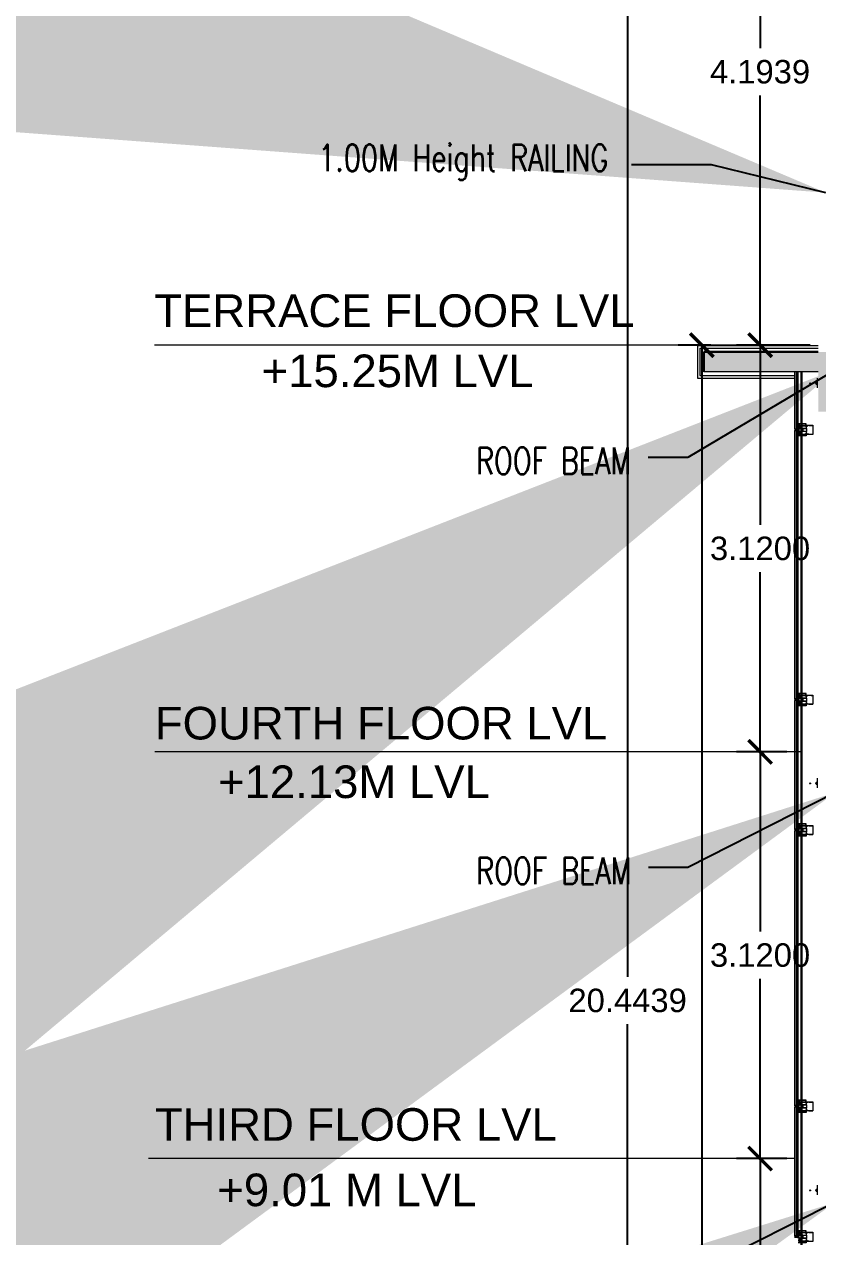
# Model space of a CAD drawing. Header units: metres. Extents: x -1560916 to -1560612, y 43591 to 43809.
# Drawn here: x -1560788.13 to -1560782.04, y 43661.88 to 43671.18 of the extents above; entities that cross this region are included whole.
import ezdxf

# ---------------------------------------------------------------- set-up
doc = ezdxf.new("R2010")
doc.units = ezdxf.units.M
doc.header["$LTSCALE"] = 750
doc.header["$MEASUREMENT"] = 0
doc.header["$PDMODE"] = 35
doc.header["$PDSIZE"] = 50
doc.linetypes.add('HIDDEN', pattern=[0.375, 0.25, -0.125])
doc.linetypes.add('HIDDEN2', pattern=[0.1875, 0.125, -0.0625])
doc.layers.get('0').update_dxf_attribs({"lineweight": 5})
doc.layers.get('Defpoints').update_dxf_attribs({"lineweight": 0})
doc.layers.add('2P', color=1, linetype='Continuous')
for name, color, linetype, lineweight in [('AR_DIM WRK', 3, 'Continuous', 13), ('AR_ELEV 6', 1, 'Continuous', 9), ('AR_HATCHING', 251, 'Continuous', 5), ('AR_WIN', 12, 'Continuous', 13), ('Dim Wall', 253, 'Continuous', 15), ('ED', 30, 'Continuous', 0), ('HATCH2', 8, 'Continuous', 5), ('LVL', 3, 'Continuous', 9), ('TEXT', 2, 'Continuous', 20), ('wall', 7, 'Continuous', 30)]:
    doc.layers.add(name, color=color, linetype=linetype, lineweight=lineweight)
doc.styles.add('RS1', font='romans.shx', dxfattribs={"width": 0.75})
doc.styles.get("Standard").update_dxf_attribs({"font": 'arial.ttf'})
doc.styles.add('style4', font='BOOKOS.TTF', dxfattribs={"height": 300})
doc.dimstyles.new('DIM-100', dxfattribs={"dimtxt": 200, "dimasz": 100, "dimexe": 25, "dimexo": 25, "dimgap": 35, "dimtad": 1, "dimdec": 0, "dimrnd": 5, "dimzin": 0, "dimdsep": 46, "dimtxsty": 'RS1', "dimblk": 'ARCHTICK', "dimcen": 100, "dimdle": 25, "dimclrd": 8, "dimclre": 8, "dimclrt": 4, "dimadec": 0, "dimazin": 0, "dimtfac": 0.5, "dimtdec": 0, "dimtmove": 1, "dimatfit": 0, "dimfxl": 75, "dimfrac": 1, "dimtolj": 1, "dimtzin": 0, "dimarcsym": 2})
doc.dimstyles.get("Standard").update_dxf_attribs({"dimtxt": 0.18, "dimasz": 0.18, "dimexe": 0.18, "dimexo": 0.0625, "dimgap": 0.09, "dimtad": 1, "dimtih": 1, "dimtoh": 1, "dimdec": 4, "dimzin": 0, "dimdsep": 46, "dimtxsty": 'Standard', "dimblk": 'ARCHTICK', "dimcen": 0.09, "dimadec": 0, "dimazin": 0, "dimtfac": 1, "dimtdec": 4, "dimtofl": 0, "dimtmove": 0, "dimatfit": 3, "dimldrblk": 'ARCHTICK', "dimfxl": 1, "dimtolj": 1, "dimtzin": 0, "dimarcsym": 0})
pattern_1 = [(127.5, (1486092.753, -64225.2748), (-1.926823769, -0.0629933581), [0, -1.52, 0, -1.7, 0, -1.625]), (97.5, (1486092.753, -64225.2748), (-2.8221460652, 1.7697767053), [0, -0.82, 0, -1.37, 0, -0.525]), (57.5, (1486092.753, -64226.5048), (-0.0056590535, 3.1141418618), [0, -0.5, 0, -1.8, 0, -2.35]), (47.5, (1486092.753, -64226.5048), (-0.877675565, 3.0061266046), [0, -0.25, 0, -1.18, 0, -1.35])]

# ---------------------------------------------------------------- blocks, each defined once
blk = doc.blocks.new('_ArchTick')
at = {"color": 0, "linetype": 'ByBlock', "const_width": 0.15}
blk.add_lwpolyline([(-0.5, -0.5), (0.5, 0.5)], dxfattribs=at)
blk = doc.blocks.new('*D195')
at = {"layer": 'Defpoints', "color": 0, "transparency": 16777216}
for p in [(-1560782.4851, 43668.7179), (-1560782.0387, 43668.7179), (-1560782.2176, 43665.5979)]:
    blk.add_point(p, dxfattribs=at)
at = {"layer": 'ED', "color": 0, "lineweight": -2, "transparency": 16777216}
for p, q in [((-1560782.1012, 43668.7179), (-1560782.6651, 43668.7179)), ((-1560782.4851, 43668.7179), (-1560782.4851, 43667.3398)), ((-1560782.4851, 43665.5979), (-1560782.4851, 43666.9759)), ((-1560782.2801, 43665.5979), (-1560782.6651, 43665.5979))]:
    blk.add_line(p, q, dxfattribs=at)
at = {"layer": 'ED', "color": 0, "lineweight": -2, "transparency": 16777216, "xscale": 0.18, "yscale": 0.18, "zscale": 0.18}
for p, rotation in [((-1560782.4851, 43668.7179), 90), ((-1560782.4851, 43665.5979), 270)]:
    blk.add_blockref('_ArchTick', p, dxfattribs=dict(at, rotation=rotation))
at = {"layer": 'ED', "color": 0, "transparency": 16777216, "insert": (-1560782.4851, 43667.1579), "char_height": 0.18, "attachment_point": 5}
blk.add_mtext('\\A1;3.1200', dxfattribs=at)
blk = doc.blocks.new('*D197')
at = {"layer": 'Defpoints', "color": 0, "transparency": 16777216}
for p in [(-1560782.4851, 43665.5979), (-1560782.2176, 43665.5979), (-1560782.2176, 43662.4779)]:
    blk.add_point(p, dxfattribs=at)
at = {"layer": 'ED', "color": 0, "lineweight": -2, "transparency": 16777216}
for p, q in [((-1560782.2801, 43665.5979), (-1560782.6651, 43665.5979)), ((-1560782.4851, 43665.5979), (-1560782.4851, 43664.2198)), ((-1560782.4851, 43662.4779), (-1560782.4851, 43663.8559)), ((-1560782.2801, 43662.4779), (-1560782.6651, 43662.4779))]:
    blk.add_line(p, q, dxfattribs=at)
at = {"layer": 'ED', "color": 0, "lineweight": -2, "transparency": 16777216, "xscale": 0.18, "yscale": 0.18, "zscale": 0.18}
for p, rotation in [((-1560782.4851, 43665.5979), 90), ((-1560782.4851, 43662.4779), 270)]:
    blk.add_blockref('_ArchTick', p, dxfattribs=dict(at, rotation=rotation))
at = {"layer": 'ED', "color": 0, "transparency": 16777216, "insert": (-1560782.4851, 43664.0379), "char_height": 0.18, "attachment_point": 5}
blk.add_mtext('\\A1;3.1200', dxfattribs=at)
blk = doc.blocks.new('*D198')
at = {"layer": 'Defpoints', "color": 0, "transparency": 16777216}
for p in [(-1560782.2176, 43662.4779), (-1560782.4851, 43659.3579), (-1560782.2176, 43659.3579)]:
    blk.add_point(p, dxfattribs=at)
at = {"layer": 'ED', "color": 0, "lineweight": -2, "transparency": 16777216}
for p, q in [((-1560782.2801, 43662.4779), (-1560782.6651, 43662.4779)), ((-1560782.4851, 43662.4779), (-1560782.4851, 43661.0998)), ((-1560782.4851, 43659.3579), (-1560782.4851, 43660.7359)), ((-1560782.2801, 43659.3579), (-1560782.6651, 43659.3579))]:
    blk.add_line(p, q, dxfattribs=at)
at = {"layer": 'ED', "color": 0, "lineweight": -2, "transparency": 16777216, "xscale": 0.18, "yscale": 0.18, "zscale": 0.18}
for p, rotation in [((-1560782.4851, 43662.4779), 90), ((-1560782.4851, 43659.3579), 270)]:
    blk.add_blockref('_ArchTick', p, dxfattribs=dict(at, rotation=rotation))
at = {"layer": 'ED', "color": 0, "transparency": 16777216, "insert": (-1560782.4851, 43660.9179), "char_height": 0.18, "attachment_point": 5}
blk.add_mtext('\\A1;3.1200', dxfattribs=at)
blk = doc.blocks.new('*D199')
at = {"layer": 'Defpoints', "color": 0, "transparency": 16777216}
for p in [(-1560782.9329, 43668.7179), (-1560782.7993, 43668.7179), (-1560782.9288, 43653.4679)]:
    blk.add_point(p, dxfattribs=at)
at = {"layer": 'ED', "color": 0, "lineweight": -2, "transparency": 16777216}
for p, q in [((-1560782.8618, 43668.7179), (-1560783.1129, 43668.7179)), ((-1560782.9329, 43668.7179), (-1560782.9329, 43661.2748)), ((-1560782.9329, 43653.4679), (-1560782.9329, 43660.911)), ((-1560782.9913, 43653.4679), (-1560783.1129, 43653.4679))]:
    blk.add_line(p, q, dxfattribs=at)
at = {"layer": 'ED', "color": 0, "lineweight": -2, "transparency": 16777216, "xscale": 0.18, "yscale": 0.18, "zscale": 0.18}
for p, rotation in [((-1560782.9329, 43668.7179), 90), ((-1560782.9329, 43653.4679), 270)]:
    blk.add_blockref('_ArchTick', p, dxfattribs=dict(at, rotation=rotation))
at = {"layer": 'ED', "color": 0, "transparency": 16777216, "insert": (-1560782.9329, 43661.0929), "char_height": 0.18, "attachment_point": 5}
blk.add_mtext('\\A1;15.2500', dxfattribs=at)
blk = doc.blocks.new('*D200')
at = {"layer": 'Defpoints', "color": 0, "transparency": 16777216}
for p in [(-1560783.5015, 43673.9118), (-1560782.4851, 43673.9118), (-1560782.9539, 43653.4679)]:
    blk.add_point(p, dxfattribs=at)
at = {"layer": 'ED', "color": 0, "lineweight": -2, "transparency": 16777216}
for p, q in [((-1560782.5476, 43673.9118), (-1560783.6815, 43673.9118)), ((-1560783.5015, 43673.9118), (-1560783.5015, 43663.8718)), ((-1560783.5015, 43653.4679), (-1560783.5015, 43663.5079)), ((-1560783.0164, 43653.4679), (-1560783.6815, 43653.4679))]:
    blk.add_line(p, q, dxfattribs=at)
at = {"layer": 'ED', "color": 0, "lineweight": -2, "transparency": 16777216, "xscale": 0.18, "yscale": 0.18, "zscale": 0.18}
for p, rotation in [((-1560783.5015, 43673.9118), 90), ((-1560783.5015, 43653.4679), 270)]:
    blk.add_blockref('_ArchTick', p, dxfattribs=dict(at, rotation=rotation))
at = {"layer": 'ED', "color": 0, "transparency": 16777216, "insert": (-1560783.5015, 43663.6898), "char_height": 0.18, "attachment_point": 5}
blk.add_mtext('\\A1;20.4439', dxfattribs=at)
blk = doc.blocks.new('*D201')
at = {"layer": 'Defpoints', "color": 0, "transparency": 16777216}
for p in [(-1560782.4851, 43672.9118), (-1560777.435, 43672.9118), (-1560782.4851, 43668.7179)]:
    blk.add_point(p, dxfattribs=at)
at = {"layer": 'ED', "color": 0, "lineweight": -2, "transparency": 16777216}
for p, q in [((-1560777.4975, 43672.9118), (-1560782.6651, 43672.9118)), ((-1560782.4851, 43672.9118), (-1560782.4851, 43670.9968)), ((-1560782.4851, 43668.7179), (-1560782.4851, 43670.6329)), ((-1560782.5476, 43668.7179), (-1560782.6651, 43668.7179))]:
    blk.add_line(p, q, dxfattribs=at)
at = {"layer": 'ED', "color": 0, "lineweight": -2, "transparency": 16777216, "xscale": 0.18, "yscale": 0.18, "zscale": 0.18}
for p, rotation in [((-1560782.4851, 43672.9118), 90), ((-1560782.4851, 43668.7179), 270)]:
    blk.add_blockref('_ArchTick', p, dxfattribs=dict(at, rotation=rotation))
at = {"layer": 'ED', "color": 0, "transparency": 16777216, "insert": (-1560782.4851, 43670.8148), "char_height": 0.18, "attachment_point": 5}
blk.add_mtext('\\A1;4.1939', dxfattribs=at)
blk = doc.blocks.new('A$C7D5B7625')
at = {"layer": 'AR_HATCHING'}
h = blk.add_hatch(dxfattribs=at)
h.set_pattern_fill('AR-SAND', color=256, angle=90, style=0)
h.set_pattern_definition(pattern_1)
edge = h.paths.add_edge_path()
edge.add_line((-19.2, 13.2), (-13.2, 13.2))
edge.add_ellipse((-13.2, 6.6), major_axis=(0, 6.58), ratio=0.752913, start_angle=0, end_angle=180)
edge.add_line((-13.2, 0), (-19.2, 0))
edge.add_line((-19.2, 0), (-25.3, 0))
edge.add_arc((-38.9, 6.6), 15.2, 334.33534, 385.66466)
edge.add_line((-25.3, 13.2), (-19.2, 13.2))
h = blk.add_hatch(dxfattribs=at)
h.set_pattern_fill('AR-SAND', color=256, angle=90, style=0)
h.set_pattern_definition(pattern_1)
edge = h.paths.add_edge_path()
edge.add_line((-14.2, 13.2), (-8.1, 13.2))
edge.add_ellipse((-8.1, 6.6), major_axis=(0, 6.58), ratio=0.752913, start_angle=0, end_angle=180)
edge.add_line((-8.1, 0), (-14.2, 0))
edge.add_line((-14.2, 0), (-20.2, 0))
edge.add_arc((-33.9, 6.6), 15.2, 334.33534, 385.66466)
edge.add_line((-20.2, 13.2), (-14.2, 13.2))
h = blk.add_hatch(dxfattribs=at)
h.set_pattern_fill('AR-SAND', color=256, angle=90, style=0)
h.set_pattern_definition(pattern_1)
edge = h.paths.add_edge_path()
edge.add_line((-7.8, 13.2), (-1.8, 13.2))
edge.add_ellipse((-1.8, 6.6), major_axis=(0, 6.58), ratio=0.752913, start_angle=0, end_angle=180)
edge.add_line((-1.8, 0), (-7.8, 0))
edge.add_line((-7.8, 0), (-13.9, 0))
edge.add_arc((-27.5, 6.6), 15.2, 334.33534, 385.66466)
edge.add_line((-13.9, 13.2), (-7.8, 13.2))
h = blk.add_hatch(dxfattribs=at)
h.set_pattern_fill('ANSI37', color=256, scale=10, angle=90, style=0)
h.set_pattern_definition([(135, (1486092.7529, -64225.2748), (-0.8838834765, -0.8838834765), []), (225, (1486092.7529, -64225.2748), (0.8838834765, -0.8838834765), [])])
edge = h.paths.add_edge_path()
edge.add_ellipse((-1.8, 6.6), major_axis=(0, 6.58), ratio=0.752913, start_angle=180, end_angle=360, ccw=False)
edge.add_ellipse((-1.8, 6.6), major_axis=(0, 6.58), ratio=0.752913, start_angle=0, end_angle=180, ccw=False)
at = {"color": 0}
for p, q in [((6, 13.2), (6, 53.2)), ((6, 0), (6, -40))]:
    blk.add_line(p, q, dxfattribs=at)
at = {"color": 1}
for p, q in [((22.5, 12.6), (26.6, 12.6)), ((22.5, 10.2), (22.5, 12.6)), ((24, 8.7), (22.5, 10.2)), ((22.5, 3), (24, 4.5)), ((22.5, 0.5), (22.5, 3)), ((26.6, 0.5), (22.5, 0.5)), ((25.6, 10.2), (24, 8.7)), ((24, 4.5), (25.6, 3)), ((27.1, 8.7), (25.6, 10.2)), ((25.6, 3), (27.1, 4.5)), ((26.6, 25.2), (28.1, 25.2)), ((26.6, 12.6), (26.6, 25.2)), ((26.6, -12), (26.6, 0.5)), ((28.6, 10.2), (27.1, 8.7)), ((27.1, 4.5), (28.6, 3)), ((28.1, 25.2), (28.1, 20)), ((28.1, 20), (62.8, 20)), ((28.1, 18.4), (62.8, 18.4)), ((28.1, 12.6), (28.1, 18.4)), ((38.6, 12.6), (28.1, 12.6)), ((28.1, 0.5), (38.6, 0.5)), ((28.1, -5.3), (28.1, 0.5)), ((30.1, 8.7), (28.6, 10.2)), ((28.6, 3), (30.1, 4.5)), ((31.6, 10.2), (30.1, 8.7)), ((30.1, 4.5), (31.6, 3)), ((33.1, 8.7), (31.6, 10.2)), ((31.6, 3), (33.1, 4.5)), ((34.6, 10.2), (33.1, 8.7)), ((33.1, 4.5), (34.6, 3)), ((35.1, 9.7), (34.6, 10.2)), ((34.6, 3), (35.1, 3.5)), ((35.6, 6.6), (35.1, 9.7)), ((35.1, 3.5), (35.6, 6.6)), ((38.6, 0.5), (38.6, 12.6)), ((62.8, 41.8), (113.1, 41.8)), ((62.8, 41.8), (62.8, 39.7)), ((62.8, 41.8), (62.8, 39.7)), ((62.8, 41.8), (62.8, 39.7)), ((62.8, 36.1), (62.8, 34)), ((62.8, 20), (62.8, 35.4)), ((62.8, 18.4), (62.8, -5.3)), ((63.8, 39.7), (63.8, 40.3)), ((63.8, 40.3), (66.3, 40.3)), ((63.8, 39.7), (63.8, 40.3)), ((63.8, 39.7), (63.8, 40.3)), ((63.8, 35.2), (63.8, 36.1)), ((63.8, 35.2), (63.8, 36.1)), ((63.8, 35.2), (63.8, 36.1)), ((66.3, 35.2), (63.8, 35.2)), ((64.3, 18.1), (64.3, 33.9)), ((67.8, 33.9), (64.3, 33.9)), ((64.3, 18.1), (64.3, -6.8)), ((66.3, 40.3), (66.3, 35.2)), ((80.6, 40), (67.8, 40)), ((67.8, 40), (67.8, 33.9)), ((80.6, 40), (80.9, 40.3)), ((80.9, 40.3), (98.4, 40.3)), ((98.7, 40), (98.4, 40.3)), ((98.7, 40), (111.5, 40)), ((111.5, 40), (111.5, -26.8)), ((113.1, 41.8), (113.1, -28.6)), ((28.1, -12), (26.6, -12)), ((62.8, -5.3), (28.1, -5.3)), ((28.1, -6.8), (28.1, -12)), ((62.8, -6.8), (28.1, -6.8)), ((62.8, -22.2), (62.8, -6.8)), ((62.8, -23), (62.8, -20.9)), ((62.8, -28.6), (62.8, -26.5)), ((62.8, -28.6), (62.8, -26.5)), ((62.8, -28.6), (62.8, -26.5)), ((113.1, -28.6), (62.8, -28.6)), ((66.3, -22.1), (63.8, -22.1)), ((63.8, -22.1), (63.8, -23)), ((63.8, -22.1), (63.8, -23)), ((63.8, -22.1), (63.8, -23)), ((63.8, -26.5), (63.8, -27.1)), ((63.8, -26.5), (63.8, -27.1)), ((63.8, -26.5), (63.8, -27.1)), ((63.8, -27.1), (66.3, -27.1)), ((64.3, -20.8), (64.3, -6.8)), ((67.8, -20.8), (64.3, -20.8)), ((66.3, -27.1), (66.3, -22.1)), ((67.8, -26.8), (67.8, -20.8)), ((80.6, -26.8), (67.8, -26.8)), ((80.6, -26.8), (80.9, -27.1)), ((80.9, -27.1), (98.4, -27.1)), ((98.7, -26.8), (98.4, -27.1)), ((98.7, -26.8), (111.5, -26.8))]:
    blk.add_line(p, q, dxfattribs=at)
for points in [[(60.7, 35.1), (60.7, 53.2), (6, 53.2), (6, 13.2), (9.6, 13.2), (9.6, 14.7), (7.5, 14.7), (7.5, 17.7), (20.2, 17.7), (20.2, 14.7), (18.2, 14.7), (18.2, 13.2), (21.7, 13.2), (21.7, 17.7), (24.5, 17.7), (24.5, 20.2), (23, 20.2), (23, 19.2), (20, 19.2), (20, 24.2), (23, 24.2), (23, 23.2), (24.5, 23.2), (24.5, 25.7), (20, 25.7), (20, 39.1), (23.5, 39.1), (23.5, 36.1), (24.5, 36.1), (24.5, 39.1), (54.7, 39.1), (54.7, 35.1), (60.7, 35.1), (60.7, 53.2)], [(60.7, -21.9), (60.7, -40), (6, -40), (6, 0), (9.6, 0), (9.6, -1.5), (7.5, -1.5), (7.5, -4.5), (20.2, -4.5), (20.2, -1.5), (18.2, -1.5), (18.2, 0), (21.7, 0), (21.7, -4.5), (24.5, -4.5), (24.5, -7), (23, -7), (23, -6), (20, -6), (20, -11.1), (23, -11.1), (23, -10.1), (24.5, -10.1), (24.5, -12.6), (20, -12.6), (20, -25.9), (23.5, -25.9), (23.5, -22.9), (24.5, -22.9), (24.5, -25.9), (54.7, -25.9), (54.7, -21.9), (60.7, -21.9), (60.7, -40)], [(59.2, 36.6), (59.2, 51.7), (7.5, 51.7), (7.5, 40.6), (18.9, 40.6)], [(7.5, 19.2), (7.5, 39.1), (18.5, 39.1), (18.5, 30.6), (16.5, 30.6), (16.5, 29.5), (18.5, 29.5), (18.5, 19.2), (7.5, 19.2)], [(18.9, 40.6), (43.4, 40.6)], [(43.4, 40.6), (56.2, 40.6), (56.2, 36.6), (59.2, 36.6)], [(7.5, -6), (7.5, -25.9), (18.5, -25.9), (18.5, -17.4), (16.5, -17.4), (16.5, -16.4), (18.5, -16.4), (18.5, -6), (7.5, -6)], [(59.2, -23.4), (59.2, -38.5), (7.5, -38.5), (7.5, -27.5), (18.9, -27.5)], [(18.9, -27.5), (43.4, -27.5)], [(43.4, -27.5), (56.2, -27.5), (56.2, -23.4), (59.2, -23.4)]]:
    blk.add_lwpolyline(points, dxfattribs=at)
at = {"color": 0}
blk.add_lwpolyline([(63.8, -23.8), (63.8, -23.8), (63.8, -25.4), (63.8, -25.4), (65.2, -25.4), (65.2, -25.4), (65.2, -23.8), (65.2, -23.8)], close=True, dxfattribs=at)
at = {"color": 1}
for centre, start, end in [((63.3, 40), 216.8728, 323.1272), ((63.3, 40), 216.8728, 323.1272), ((63.3, 40), 216.8728, 323.1272), ((63.3, 35.8), 36.86986, 143.13014), ((63.3, 35.8), 36.86986, 143.13014), ((63.3, 35.8), 36.86986, 143.13014), ((63.3, -22.6), 216.86986, 323.13014), ((63.3, -22.6), 216.86986, 323.13014), ((63.3, -22.6), 216.86986, 323.13014), ((63.3, -26.9), 36.8728, 143.1272), ((63.3, -26.9), 36.8728, 143.1272), ((63.3, -26.9), 36.8728, 143.1272)]:
    blk.add_arc(centre, 0.629, start, end, dxfattribs=at)
at = {"layer": '2P', "color": 0}
for points in [[(26.6, 19, -0.584104), (24.5, 18.9), (24.5, 20.2), (22.5, 20.2, -0.568133), (22.5, 23.2), (24.5, 23.2), (24.5, 22), (24.7, 21.6), (25.3, 21.5), (25.9, 22), (25.9, 23.2), (26.6, 23.2), (26.6, 21.3), (26.4, 21), (25.7, 20.9), (24.9, 20.7), (24.9, 19.8), (25.3, 19.4), (25.8, 19.3), (26.6, 19.6), (26.6, 19)], [(26.6, -5.8, 0.584104), (24.5, -5.8), (24.5, -7), (22.5, -7, 0.568133), (22.5, -10.1), (24.5, -10.1), (24.5, -8.9), (24.7, -8.5), (25.3, -8.4), (25.9, -8.9), (25.9, -10.1), (26.6, -10.1), (26.6, -8.1), (26.4, -7.8), (25.7, -7.7), (24.9, -7.5), (24.9, -6.7), (25.3, -6.2), (25.8, -6.1), (26.6, -6.4), (26.6, -5.8)]]:
    blk.add_lwpolyline(points, format="xyb", dxfattribs=at)
at = {"layer": 'AR_ELEV 6'}
for p, q in [((0, 13.2), (-25.6, 13.2)), ((0, 0), (-25.6, 0)), ((6, 53.2), (0, 53.2)), ((0, 33.1), (6, 33.1)), ((6, 13.2), (0, 13.2)), ((6, 0), (0, 0)), ((0, -20), (6, -20)), ((6, -40), (0, -40))]:
    blk.add_line(p, q, dxfattribs=at)
blk.add_arc((-39, 6.6), 15, 333.95443, 26.04557, dxfattribs=at)
at = {"layer": 'AR_ELEV 6', "extrusion": (0, 0, -1)}
blk.add_ellipse((-1.8, 6.6), major_axis=(0, 6.58), ratio=0.752913, start_param=-1.570796, end_param=4.712389, dxfattribs=at)

msp = doc.modelspace()

# ---------------------------------------------------------------- hatches: boundary and pattern name
at = {"layer": 'HATCH2'}
h = msp.add_hatch(dxfattribs=at)
h.set_pattern_fill('AR-CONC', color=256, scale=0.025556, style=0)
h.set_pattern_definition([(130, (-1560981.65258, 43643.6219), (-0.18330014, -0.01603668), [0.0191667, -0.2108337]), (185, (-1560981.65258, 43643.6219), (0.03545874, 0.19222721), [0.01533336, -0.16866696]), (79.5486, (-1560981.66786, 43643.62057), (-0.14784154, 0.17619041), [0.01628919, -0.17918107]), (133.8158, (-1560981.65258, 43643.67301), (-0.27273985, -0.04229938), [0.02875005, -0.31625055]), (83.3644, (-1560981.6753, 43643.6695), (-0.23885866, 0.24894167), [0.0244338, -0.26877157]), (188.8158, (-1560981.65258, 43643.673), (-0.23885847, 0.24894185), [0.02300004, -0.25300044]), (159, (-1560981.67814, 43643.66024), (-0.15254318, -0.10289167), [0.0191667, -0.2108337]), (214, (-1560981.67814, 43643.66024), (-0.0621807, 0.18531644), [0.01533336, -0.16866696]), (108.5486, (-1560981.69085, 43643.65166), (-0.21472393, 0.0824246), [0.01628919, -0.17918107]), (142.5, (-1560981.652584, 43643.6219), (-0.003107524, 0.085073022), [0, -0.16662251, 0, -0.17122252, 0, -0.16930585]), (172.5, (-1560981.65258, 43643.6219), (-0.067229, 0.10079428), [0, -0.09762239, 0, -0.16278917, 0, -0.06452789]), (212.5, (-1560981.595595, 43643.6219), (-0.136421526, -0.005764033), [0, -0.063889, 0, -0.19933368, 0, -0.26450046]), (222.5, (-1560981.57004, 43643.6219), (-0.149036725, 0.02558243), [0, -0.0830557, 0, -0.13237801, 0, -0.18783366])])
h.paths.add_polyline_path([(-1560782.9163, 43668.66676), (-1560782.03869, 43668.66677), (-1560777.20816, 43668.66677), (-1560777.20816, 43668.209), (-1560777.43502, 43668.209), (-1560777.43502, 43668.51344), (-1560781.80869, 43668.51344), (-1560781.80869, 43668.209), (-1560782.03869, 43668.209), (-1560782.03869, 43668.46856), (-1560782.03651, 43668.47081), (-1560782.03352, 43668.46852), (-1560782.03129, 43668.47081), (-1560782.0283, 43668.46852), (-1560782.02607, 43668.47081), (-1560782.02308, 43668.46852), (-1560782.02085, 43668.47081), (-1560782.01786, 43668.46852), (-1560782.01563, 43668.47081), (-1560782.0063, 43668.47081), (-1560781.99696, 43668.46123), (-1560781.99302, 43668.46506), (-1560782.00414, 43668.47081), (-1560781.98767, 43668.47081), (-1560781.97896, 43668.46925), (-1560781.97896, 43668.47777), (-1560781.97896, 43668.47933), (-1560781.98767, 43668.47777), (-1560782.00414, 43668.47777), (-1560781.99302, 43668.48352), (-1560781.99696, 43668.48735), (-1560782.0063, 43668.47777), (-1560782.01563, 43668.47777), (-1560782.01786, 43668.48006), (-1560782.02085, 43668.47777), (-1560782.02308, 43668.48006), (-1560782.02607, 43668.47777), (-1560782.0283, 43668.48006), (-1560782.03129, 43668.47777), (-1560782.03352, 43668.48006), (-1560782.03651, 43668.47777), (-1560782.03869, 43668.48002), (-1560782.03869, 43668.5142), (-1560782.04543, 43668.5142), (-1560782.1233, 43668.5142), (-1560782.1233, 43668.51344), (-1560782.9163, 43668.51343)])

# ---------------------------------------------------------------- linework, layer by layer
msp.add_line((-1560782.03869, 43668.51344), (-1560782.9163, 43668.51344))
at = {"color": 3}
for p, q in [((-1560782.21758, 43668.07446), (-1560782.21758, 43668.51344)), ((-1560782.20607, 43668.07446), (-1560782.20607, 43668.51344)), ((-1560782.20351, 43668.07446), (-1560782.20351, 43668.51344)), ((-1560782.19228, 43668.07446), (-1560782.19228, 43668.51344)), ((-1560782.21758, 43665.00446), (-1560782.21758, 43665.9913)), ((-1560782.20608, 43665.00446), (-1560782.20608, 43665.9913)), ((-1560782.20353, 43665.00446), (-1560782.20353, 43665.9913)), ((-1560782.19203, 43665.00446), (-1560782.19203, 43665.9913)), ((-1560782.21758, 43661.88446), (-1560782.21758, 43662.8713)), ((-1560782.20608, 43661.88446), (-1560782.20608, 43662.8713)), ((-1560782.20353, 43661.88446), (-1560782.20353, 43662.8713)), ((-1560782.19203, 43661.88446), (-1560782.19203, 43662.8713))]:
    msp.add_line(p, q, dxfattribs=at)
at = {"color": 252, "linetype": 'HIDDEN2'}
for p, q in [((-1560782.04543, 43668.4651), (-1560782.04543, 43668.38971)), ((-1560782.05806, 43668.42321), (-1560782.05806, 43668.42717)), ((-1560782.05763, 43668.4276), (-1560782.05681, 43668.4276)), ((-1560782.05681, 43668.42278), (-1560782.05763, 43668.42278)), ((-1560782.05681, 43668.42867), (-1560782.05681, 43668.42171)), ((-1560782.05507, 43668.42867), (-1560782.05507, 43668.42171)), ((-1560782.05333, 43668.43231), (-1560782.05254, 43668.4331)), ((-1560782.05333, 43668.41807), (-1560782.05333, 43668.43231)), ((-1560782.05244, 43668.4286), (-1560782.05333, 43668.42954)), ((-1560782.05333, 43668.42867), (-1560782.05333, 43668.42171)), ((-1560782.05244, 43668.42811), (-1560782.05333, 43668.42717)), ((-1560782.05244, 43668.42227), (-1560782.05333, 43668.42321)), ((-1560782.05244, 43668.42178), (-1560782.05333, 43668.42084)), ((-1560782.05333, 43668.41807), (-1560782.05254, 43668.41728)), ((-1560782.05254, 43668.4331), (-1560782.0474, 43668.4331)), ((-1560782.0474, 43668.41728), (-1560782.05254, 43668.41728)), ((-1560782.05187, 43668.42835), (-1560782.04848, 43668.42835)), ((-1560782.05187, 43668.42203), (-1560782.04848, 43668.42203)), ((-1560782.0479, 43668.4286), (-1560782.04723, 43668.42931)), ((-1560782.0479, 43668.42811), (-1560782.04701, 43668.42717)), ((-1560782.0479, 43668.42227), (-1560782.04701, 43668.42321)), ((-1560782.0479, 43668.42178), (-1560782.04701, 43668.42084)), ((-1560782.04543, 43668.41443), (-1560782.04543, 43668.4157)), ((-1560782.04543, 43665.39677), (-1560782.04543, 43665.32138)), ((-1560782.05806, 43665.35488), (-1560782.05806, 43665.35883)), ((-1560782.05763, 43665.35927), (-1560782.05681, 43665.35927)), ((-1560782.05681, 43665.35444), (-1560782.05763, 43665.35444)), ((-1560782.05681, 43665.36034), (-1560782.05681, 43665.35338)), ((-1560782.05507, 43665.36034), (-1560782.05507, 43665.35338)), ((-1560782.05333, 43665.36397), (-1560782.05254, 43665.36477)), ((-1560782.05333, 43665.34974), (-1560782.05333, 43665.36397)), ((-1560782.05244, 43665.36027), (-1560782.05333, 43665.36121)), ((-1560782.05333, 43665.36034), (-1560782.05333, 43665.35338)), ((-1560782.05244, 43665.35977), (-1560782.05333, 43665.35883)), ((-1560782.05244, 43665.35394), (-1560782.05333, 43665.35488)), ((-1560782.05244, 43665.35345), (-1560782.05333, 43665.3525)), ((-1560782.05333, 43665.34974), (-1560782.05254, 43665.34895)), ((-1560782.05254, 43665.36477), (-1560782.0474, 43665.36477)), ((-1560782.0474, 43665.34895), (-1560782.05254, 43665.34895)), ((-1560782.05187, 43665.36002), (-1560782.04848, 43665.36002)), ((-1560782.05187, 43665.35369), (-1560782.04848, 43665.35369)), ((-1560782.0479, 43665.36027), (-1560782.04723, 43665.36098)), ((-1560782.0479, 43665.35977), (-1560782.04701, 43665.35883)), ((-1560782.0479, 43665.35394), (-1560782.04701, 43665.35488)), ((-1560782.0479, 43665.35345), (-1560782.04701, 43665.3525)), ((-1560782.04543, 43665.3461), (-1560782.04543, 43665.34737)), ((-1560782.05806, 43662.23231), (-1560782.05806, 43662.23627)), ((-1560782.05763, 43662.2367), (-1560782.05681, 43662.2367)), ((-1560782.05681, 43662.23188), (-1560782.05763, 43662.23188)), ((-1560782.05681, 43662.23777), (-1560782.05681, 43662.23081)), ((-1560782.05507, 43662.23777), (-1560782.05507, 43662.23081)), ((-1560782.05333, 43662.24141), (-1560782.05254, 43662.2422)), ((-1560782.05333, 43662.22717), (-1560782.05333, 43662.24141)), ((-1560782.05244, 43662.2377), (-1560782.05333, 43662.23864)), ((-1560782.05333, 43662.23777), (-1560782.05333, 43662.23081)), ((-1560782.05244, 43662.23721), (-1560782.05333, 43662.23627)), ((-1560782.05244, 43662.23137), (-1560782.05333, 43662.23231)), ((-1560782.05244, 43662.23088), (-1560782.05333, 43662.22994)), ((-1560782.05333, 43662.22717), (-1560782.05254, 43662.22638)), ((-1560782.05254, 43662.2422), (-1560782.0474, 43662.2422)), ((-1560782.0474, 43662.22638), (-1560782.05254, 43662.22638)), ((-1560782.05187, 43662.23745), (-1560782.04848, 43662.23745)), ((-1560782.05187, 43662.23113), (-1560782.04848, 43662.23113)), ((-1560782.0479, 43662.2377), (-1560782.04723, 43662.23841)), ((-1560782.0479, 43662.23721), (-1560782.04701, 43662.23627)), ((-1560782.0479, 43662.23137), (-1560782.04701, 43662.23231)), ((-1560782.0479, 43662.23088), (-1560782.04701, 43662.22994)), ((-1560782.04543, 43662.2742), (-1560782.04543, 43662.19881)), ((-1560782.04543, 43662.22353), (-1560782.04543, 43662.2248))]:
    msp.add_line(p, q, dxfattribs=at)
at = {"color": 140}
for p, q in [((-1560782.21758, 43666.00446), (-1560782.21758, 43668.0613)), ((-1560782.20608, 43666.00446), (-1560782.20608, 43668.0613)), ((-1560782.20353, 43666.00446), (-1560782.20353, 43668.0613)), ((-1560782.19203, 43666.00446), (-1560782.19203, 43668.0613)), ((-1560782.21758, 43662.88446), (-1560782.21758, 43664.9913)), ((-1560782.20608, 43662.88446), (-1560782.20608, 43664.9913)), ((-1560782.20353, 43662.88446), (-1560782.20353, 43664.9913)), ((-1560782.19203, 43662.88446), (-1560782.19203, 43664.9913))]:
    msp.add_line(p, q, dxfattribs=at)
at = {"color": 252, "linetype": 'HIDDEN2'}
for centre, radius, start, end in [((-1560782.05763, 43668.42717), 0.000435, 90, 180), ((-1560782.05763, 43668.42321), 0.000435, 180, 270), ((-1560782.05187, 43668.42914), 0.000791, 223.535286, 270), ((-1560782.05187, 43668.42756), 0.000791, 90, 136.464718), ((-1560782.05187, 43668.42282), 0.000791, 223.535286, 270), ((-1560782.05187, 43668.42123), 0.000791, 90, 136.464718), ((-1560782.04848, 43668.42914), 0.000791, 270, 316.464713), ((-1560782.04848, 43668.42756), 0.000791, 43.535281, 90), ((-1560782.04848, 43668.42282), 0.000791, 270, 316.464713), ((-1560782.04848, 43668.42123), 0.000791, 43.535281, 90), ((-1560782.0474, 43668.4327), 0.000395, 0, 90), ((-1560782.0474, 43668.41768), 0.000395, 270, 0), ((-1560782.0478, 43668.42986), 0.000791, 316.464713, 359.999999), ((-1560782.05763, 43665.35883), 0.000435, 90, 180), ((-1560782.05763, 43665.35488), 0.000435, 180, 270), ((-1560782.05187, 43665.36081), 0.000791, 223.535286, 270), ((-1560782.05187, 43665.35923), 0.000791, 90, 136.464718), ((-1560782.05187, 43665.35448), 0.000791, 223.535286, 270), ((-1560782.05187, 43665.3529), 0.000791, 90, 136.464718), ((-1560782.04848, 43665.36081), 0.000791, 270, 316.464713), ((-1560782.04848, 43665.35923), 0.000791, 43.535281, 90), ((-1560782.04848, 43665.35448), 0.000791, 270, 316.464713), ((-1560782.04848, 43665.3529), 0.000791, 43.535281, 90), ((-1560782.0474, 43665.36437), 0.000395, 0, 90), ((-1560782.0474, 43665.34934), 0.000395, 270, 0), ((-1560782.0478, 43665.36152), 0.000791, 316.464713, 359.999999), ((-1560782.05763, 43662.23627), 0.000435, 90, 180), ((-1560782.05763, 43662.23231), 0.000435, 180, 270), ((-1560782.05187, 43662.23824), 0.000791, 223.535286, 270), ((-1560782.05187, 43662.23666), 0.000791, 90, 136.464718), ((-1560782.05187, 43662.23192), 0.000791, 223.535286, 270), ((-1560782.05187, 43662.23033), 0.000791, 90, 136.464718), ((-1560782.04848, 43662.23824), 0.000791, 270, 316.464713), ((-1560782.04848, 43662.23666), 0.000791, 43.535281, 90), ((-1560782.04848, 43662.23192), 0.000791, 270, 316.464713), ((-1560782.04848, 43662.23033), 0.000791, 43.535281, 90), ((-1560782.0474, 43662.2418), 0.000395, 0, 90), ((-1560782.0474, 43662.22678), 0.000395, 270, 0), ((-1560782.0478, 43662.23896), 0.000791, 316.464713, 359.999999)]:
    msp.add_arc(centre, radius, start, end, dxfattribs=at)
at = {"layer": 'AR_WIN'}
for p, q in [((-1560782.9663, 43668.7151), (-1560782.9663, 43668.4651)), ((-1560782.9663, 43668.7151), (-1560782.03869, 43668.7151)), ((-1560782.9463, 43668.6951), (-1560782.9463, 43668.4851)), ((-1560782.9463, 43668.6951), (-1560782.03869, 43668.6951)), ((-1560782.9663, 43668.4651), (-1560782.21758, 43668.4651)), ((-1560782.9463, 43668.4851), (-1560782.21758, 43668.4851))]:
    msp.add_line(p, q, dxfattribs=at)
at = {"layer": 'Dim Wall', "linetype": 'ByBlock'}
for centre in [(-1560782.1009, 43668.42425), (-1560782.1009, 43665.35592), (-1560782.1009, 43662.23335)]:
    msp.add_circle(centre, 0.00385, dxfattribs=at)
at = {"layer": 'LVL', "linetype": 'HIDDEN'}
for p, q in [((-1560782.16647, 43668.71788), (-1560787.13258, 43668.71788)), ((-1560782.15974, 43665.59788), (-1560787.13098, 43665.59788)), ((-1560782.21758, 43662.47788), (-1560787.1789, 43662.47788))]:
    msp.add_line(p, q, dxfattribs=at)
at = {"layer": 'wall'}
for p, q in [((-1560782.03869, 43668.66677), (-1560782.9163, 43668.66676)), ((-1560782.9163, 43668.66676), (-1560782.9163, 43668.51344)), ((-1560782.16647, 43656.18677), (-1560782.16647, 43668.51344))]:
    msp.add_line(p, q, dxfattribs=at)

# ---------------------------------------------------------------- block references
at = {"layer": 'AR_ELEV 6', "xscale": 0.001, "yscale": 0.001, "zscale": 0.001}
for p in [(-1560782.19203, 43668.0613), (-1560782.19203, 43665.9913), (-1560782.19203, 43664.9913), (-1560782.19203, 43662.8713), (-1560782.19203, 43661.8713)]:
    msp.add_blockref('A$C7D5B7625', p, dxfattribs=at)

# ---------------------------------------------------------------- texts
at = {"layer": 'TEXT', "linetype": 'ByBlock', "char_height": 0.25, "width": 52.8893513, "attachment_point": 3, "style": 'style4'}
for s, insert in [('{\\fArial|b0|i0|c0|p34;TERRACE FLOOR LVL}', (-1560783.44822, 43669.10793)), ('{\\fArial|b0|i0|c0|p34;      +15.25M LVL}', (-1560784.224, 43668.64605)), ('{\\fArial|b0|i0|c0|p34;FOURTH FLOOR LVL}', (-1560783.65752, 43665.94306)), ('{\\fArial|b0|i0|c0|p34;      +12.13M LVL}', (-1560784.55892, 43665.49349)), ('{\\fArial|b0|i0|c0|p34;THIRD FLOOR LVL}', (-1560784.04507, 43662.86436)), ('{\\fArial|b0|i0|c0|p34;      +9.01 M LVL}', (-1560784.66148, 43662.36237))]:
    msp.add_mtext(s, dxfattribs=dict(at, insert=insert))
at = {"layer": 'wall', "color": 4, "char_height": 0.2044444, "attachment_point": 3, "style": 'RS1'}
for s, insert, width in [('\\A1;1.00M Height RAILING', (-1560783.64926, 43670.25779), 2.2811999), ('\\A1;ROOF BEAM', (-1560783.47606, 43667.93344), 2.3078832), ('\\A1;ROOF BEAM', (-1560783.47459, 43664.78743), 2.3078832)]:
    msp.add_mtext(s, dxfattribs=dict(at, insert=insert, width=width))

# ---------------------------------------------------------------- dimensions: what is measured, and where the dimension line sits
at = {"layer": 'ED'}
for base, p1, p2, picture, middle in [((-1560783.5015, 43673.91177), (-1560782.95394, 43653.46788), (-1560782.48508, 43673.91177), '*D200', (-1560783.5015, 43663.68982)), ((-1560782.48508, 43672.91177), (-1560782.48508, 43668.71788), (-1560777.43502, 43672.91177), '*D201', (-1560782.48508, 43670.81482)), ((-1560782.93292, 43668.71788), (-1560782.9288, 43653.46788), (-1560782.79929, 43668.71788), '*D199', (-1560782.93292, 43661.09288)), ((-1560782.48508, 43668.71788), (-1560782.21758, 43665.59788), (-1560782.03869, 43668.71788), '*D195', (-1560782.48508, 43667.15788)), ((-1560782.48508, 43665.59788), (-1560782.21758, 43662.47788), (-1560782.21758, 43665.59788), '*D197', (-1560782.48508, 43664.03788)), ((-1560782.48508, 43659.35788), (-1560782.21758, 43662.47788), (-1560782.21758, 43659.35788), '*D198', (-1560782.48508, 43660.91788))]:
    dim = msp.add_linear_dim(base=base, p1=p1, p2=p2, angle=90, dimstyle='Standard', override={"dimtmove": 1, "dimfxl": 5}, dxfattribs=at)
    dim.commit()
    dim.dimension.update_dxf_attribs({"geometry": picture, "text_midpoint": middle})

# ---------------------------------------------------------------- leaders
at = {"layer": 'AR_DIM WRK', "annotation_type": 0, "has_hookline": 1, "hookline_direction": 1, "text_width": 1.98571}
msp.add_leader([(-1560796.69371, 43691.08258), (-1560796.69371, 43690.20826), (-1560831.41453, 43690.20826)], dimstyle='DIM-100', override={"dimgap": 35, "dimtad": 0}, dxfattribs=at)
at = {"layer": 'HATCH2'}
for points in [[(-1560781.97952, 43669.88797), (-1560782.85781, 43670.10052), (-1560783.47182, 43670.10052)], [(-1560781.8881, 43668.53838), (-1560783.03961, 43667.85609), (-1560783.34262, 43667.85609)], [(-1560781.90679, 43665.28634), (-1560783.03813, 43664.71008), (-1560783.34114, 43664.71008)], [(-1560781.91204, 43662.14023), (-1560783.03813, 43661.57479), (-1560783.34114, 43661.57479)]]:
    msp.add_leader(points, dimstyle='DIM-100', override={"dimgap": 35, "dimtad": 0}, dxfattribs=at)

doc.saveas('drawing.dxf')
